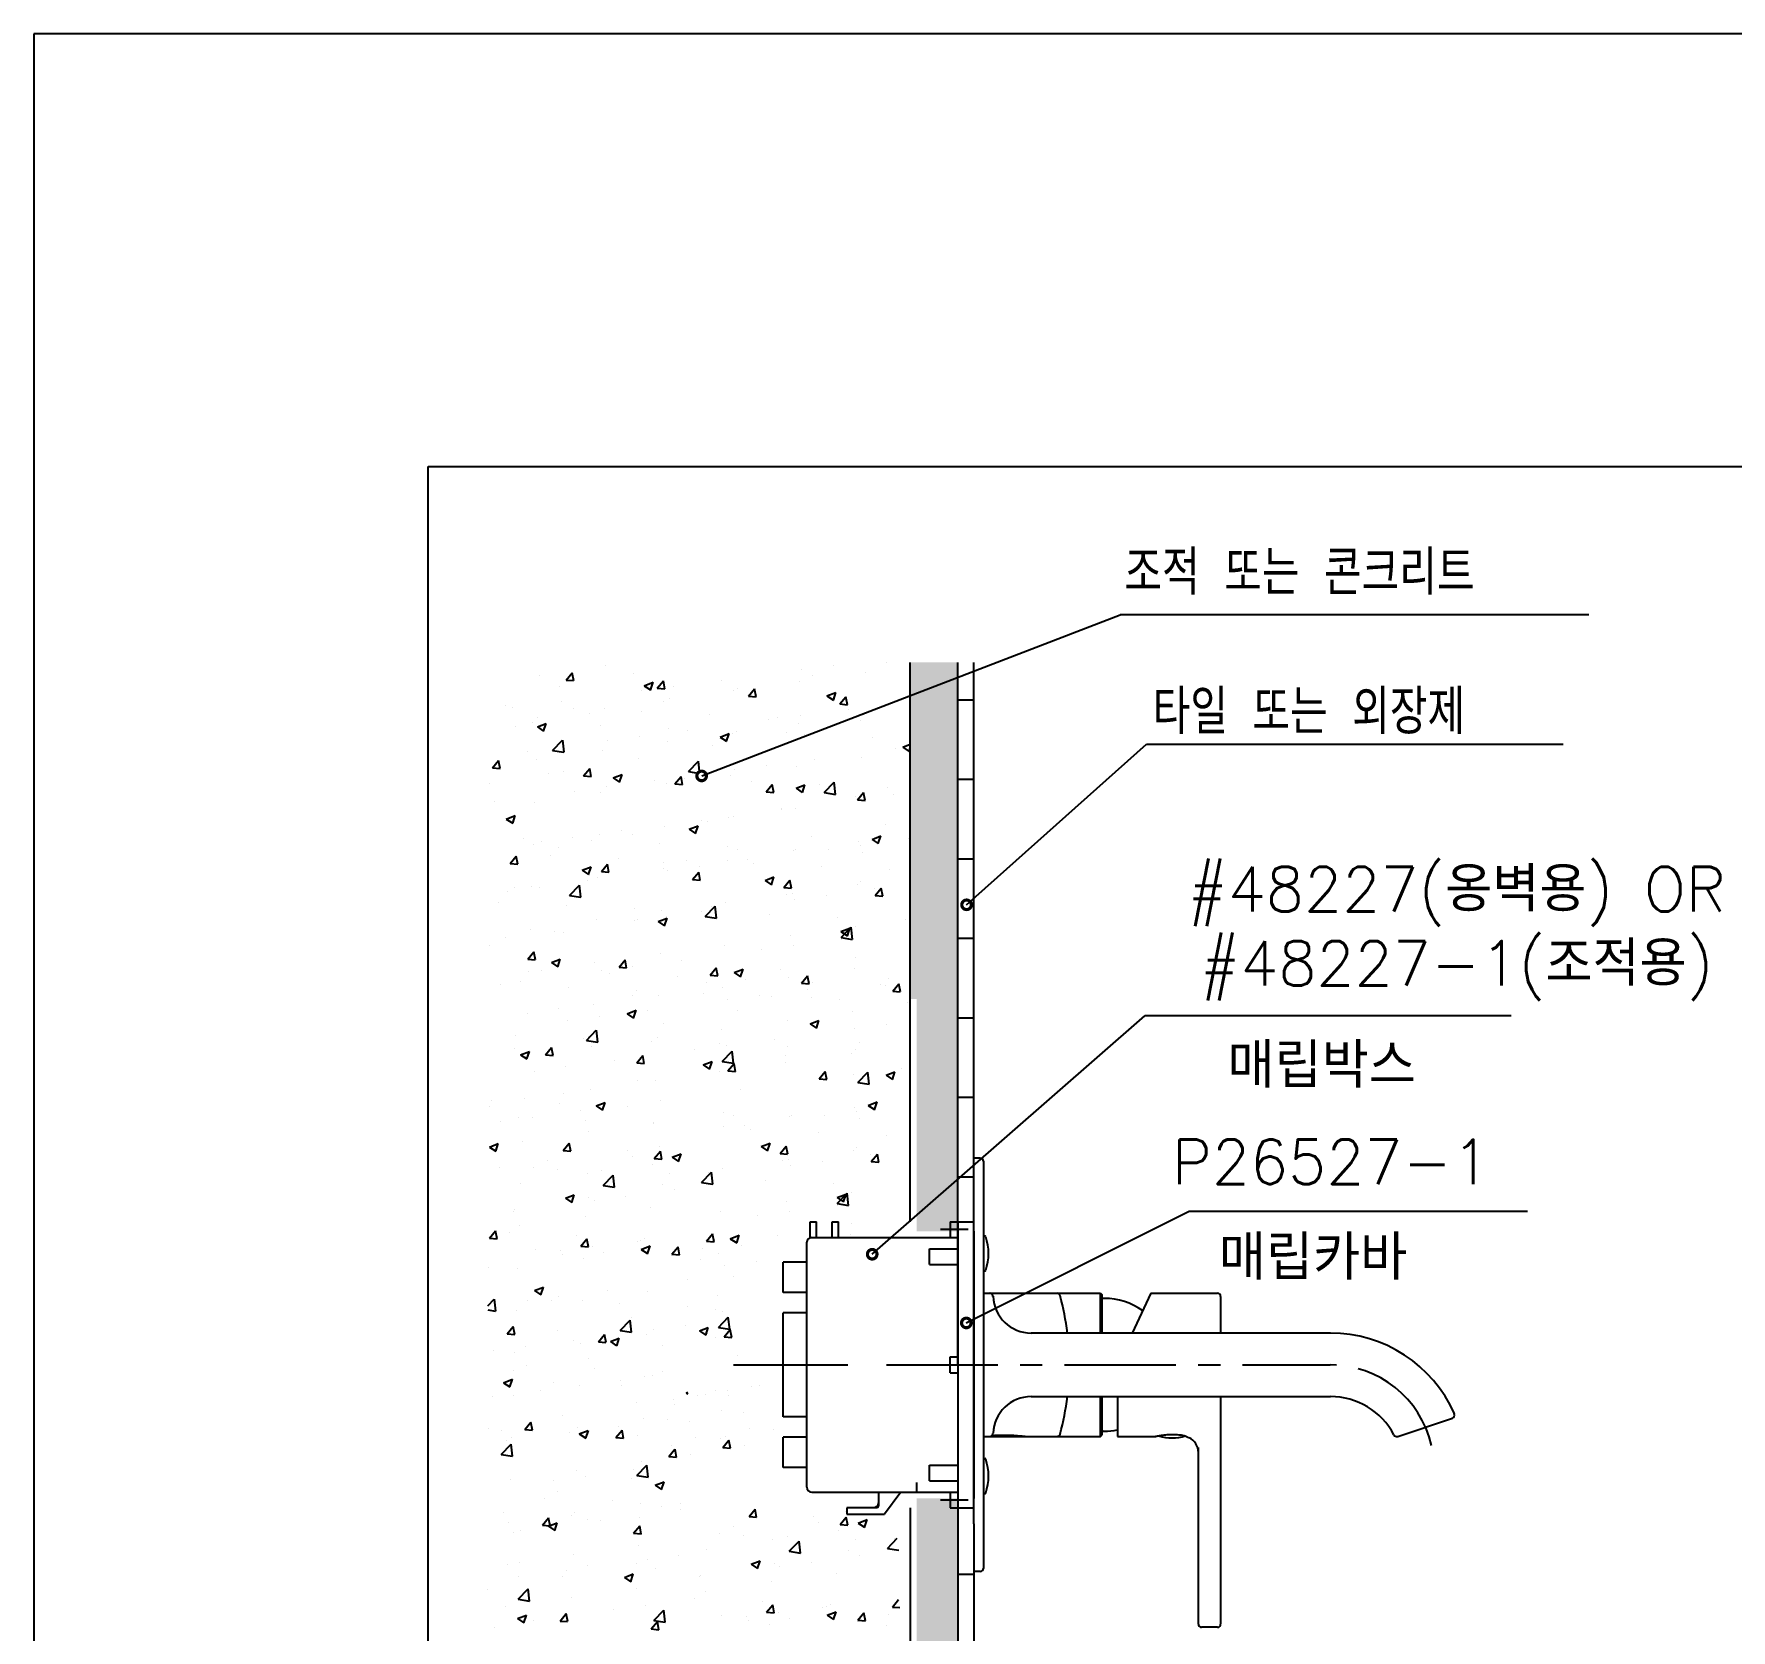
# Model space of a CAD drawing. Extents: x 2571 to 3165, y -5564 to -5144.
# Drawn here: x 2571 to 2704.4, y -5269.4 to -5144 of the extents above; entities that cross this region are included whole.
import ezdxf

# ---------------------------------------------------------------- set-up
doc = ezdxf.new("R2010")
doc.units = 0
doc.header["$LTSCALE"] = 7
doc.header["$MEASUREMENT"] = 0
doc.linetypes.add('CENTER', pattern=[2, 1.25, -0.25, 0.25, -0.25])
doc.layers.get('0').update_dxf_attribs({"color": 2, "linetype": 'CONTINUOUS'})
for name, color, linetype in [('CL', 1, 'CENTER'), ('D', 2, 'CONTINUOUS'), ('DIM', 2, 'CONTINUOUS'), ('DWG', 7, 'CONTINUOUS'), ('PIPBOX', 7, 'CONTINUOUS')]:
    doc.layers.add(name, color=color, linetype=linetype)
doc.styles.add('GHS', font='ROMANS.shx', dxfattribs={"bigfont": 'GHS.shx'})

msp = doc.modelspace()

# ---------------------------------------------------------------- hatches: boundary and pattern name
at = {"layer": 'D'}
h = msp.add_hatch(dxfattribs=at)
h.set_pattern_fill('AR-SAND', color=256, style=0)
h.set_pattern_definition([(37.5, (2464.1253, -7421.3038), (-0.0629934, 1.9268238), [0, -1.52, 0, -1.7, 0, -1.625]), (7.5, (2464.1253, -7421.3038), (1.7697767, 2.822146), [0, -0.82, 0, -1.37, 0, -0.525]), (327.5, (2462.8953, -7421.3038), (3.1141419, 0.005659), [0, -0.5, 0, -1.8, 0, -2.35]), (317.5, (2462.8953, -7421.3038), (3.0061266, 0.8776756), [0, -0.25, 0, -1.18, 0, -1.35])])
h.paths.add_polyline_path([(2643.61, -5193.37), (2639.86, -5193.37), (2639.86, -5219.83), (2640.36, -5219.83), (2640.36, -5238.08), (2643.61, -5238.08)])
h.paths.add_polyline_path([(2643.61, -5259.08), (2640.36, -5259.08), (2640.36, -5277.33), (2639.86, -5277.33), (2639.86, -5303.8), (2643.61, -5303.8)])
at = {"layer": 'DWG'}
h = msp.add_hatch(dxfattribs=at)
h.set_pattern_fill('LINE', color=256, scale=50, style=0)
h.set_pattern_definition([(0, (2464.125, -7421.304), (0, 6.25), [])])
h.paths.add_polyline_path([(2644.86, -5261.08), (2644.86, -5259.08), (2643.61, -5259.08), (2643.61, -5303.8), (2644.86, -5303.8)])
h.paths.add_polyline_path([(2644.86, -5193.37), (2643.61, -5193.37), (2643.61, -5238.08), (2644.86, -5238.08), (2644.86, -5236.08)])

# ---------------------------------------------------------------- linework, layer by layer
for p, q in [((3164.96, -5143.96), (2570.96, -5143.96)), ((2570.96, -5143.96), (2570.96, -5563.96))]:
    msp.add_line(p, q)
at = {"color": 4}
for p, q in [((2601.96, -5177.96), (2880.85, -5177.96)), ((2601.96, -5552.96), (2601.96, -5177.96))]:
    msp.add_line(p, q, dxfattribs=at)
at = {"color": 7, "linetype": 'Continuous'}
for p, q in [((2645.36, -5232.33), (2644.86, -5232.33)), ((2645.61, -5232.58), (2645.61, -5264.58)), ((2644.86, -5261.08), (2644.86, -5236.08)), ((2645.72, -5238.46), (2645.61, -5238.46)), ((2645.72, -5241.21), (2645.61, -5241.21)), ((2645.61, -5242.96), (2654.81, -5242.96)), ((2654.81, -5242.96), (2654.94, -5243.08)), ((2654.81, -5246.08), (2654.81, -5242.96)), ((2654.94, -5246.08), (2654.94, -5243.08)), ((2655.11, -5243.36), (2655.01, -5243.36)), ((2658.76, -5242.96), (2657.3, -5246.08)), ((2658.76, -5242.96), (2664.01, -5242.96)), ((2664.26, -5243.22), (2664.26, -5246.08)), ((2672.89, -5246.08), (2649.36, -5246.08)), ((2649.36, -5251.08), (2672.89, -5251.08)), ((2654.81, -5254.21), (2654.81, -5251.08)), ((2654.94, -5254.08), (2654.94, -5251.08)), ((2656.14, -5251.08), (2656.14, -5254.21)), ((2664.26, -5251.08), (2664.26, -5268.94)), ((2678.18, -5254.21), (2682.48, -5252.78)), ((2645.61, -5254.21), (2654.81, -5254.21)), ((2648.01, -5254.14), (2646.49, -5254.14)), ((2654.81, -5254.21), (2654.94, -5254.08)), ((2655.11, -5253.81), (2655.01, -5253.81)), ((2656.14, -5254.21), (2659.15, -5254.21)), ((2662.51, -5268.96), (2662.51, -5255.08)), ((2645.72, -5255.96), (2645.61, -5255.96)), ((2645.72, -5258.71), (2645.61, -5258.71)), ((2645.36, -5264.83), (2644.86, -5264.83)), ((2664, -5269.21), (2662.76, -5269.21))]:
    msp.add_line(p, q, dxfattribs=at)
for centre, radius, start, end in [((2645.36, -5232.58), 0.25, 0, 90), ((2645.72, -5238.53), 0.075, 18.7227, 90), ((2641.89, -5239.83), 4.12, 341.2773, 18.7227), ((2645.72, -5241.13), 0.075, 270, 341.2773), ((2649.36, -5243.08), 3, 182.2042, 270), ((2651.39, -5243.21), 0.25, 15.2004, 90), ((2631.61, -5248.58), 20.75, 6.9203, 15.2004), ((2655.01, -5243.43), 0.075, 90, 180), ((2655.11, -5248.58), 5.22, 54.7569, 90), ((2664.01, -5243.21), 0.25, 0, 90), ((2672.89, -5256.73), 10.65, 23.7633, 90), ((2649.36, -5254.08), 3, 90, 177.7958), ((2631.61, -5248.58), 20.75, 344.7996, 353.0797), ((2672.89, -5256.73), 5.65, 27.8833, 90), ((2682.4, -5252.54), 0.25, 288.4, 23.7633), ((2651.39, -5253.96), 0.25, 270, 344.7996), ((2655.01, -5253.73), 0.075, 180, 270), ((2655.11, -5248.58), 5.22, 270, 281.3152), ((2660.46, -5251.08), 3.25, 250.9512, 288.3365), ((2678.1, -5253.97), 0.25, 207.8833, 288.4), ((2661.26, -5255.46), 1.25, 0, 65.7952), ((2645.72, -5256.03), 0.075, 18.7227, 90), ((2641.89, -5257.33), 4.12, 341.2773, 18.7227), ((2645.72, -5258.63), 0.075, 270, 341.2773), ((2645.36, -5264.58), 0.25, 270, 0), ((2662.76, -5268.96), 0.25, 180, 270), ((2664.01, -5268.96), 0.25, 270, 0)]:
    msp.add_arc(centre, radius, start, end, dxfattribs=at)
for points in [[(2646.36, -5243.2), (2646.34, -5243.11), (2646.29, -5243.03), (2646.22, -5242.98), (2646.13, -5242.96), (2646.11, -5242.96)], [(2646.11, -5254.21), (2646.13, -5254.21), (2646.22, -5254.18), (2646.29, -5254.13), (2646.34, -5254.05), (2646.36, -5253.97)], [(2646.29, -5254.13), (2646.34, -5254.14), (2646.49, -5254.14)], [(2648.01, -5254.14), (2648.18, -5254.14), (2648.35, -5254.15), (2648.5, -5254.16), (2648.63, -5254.17), (2648.74, -5254.19), (2648.82, -5254.2), (2648.87, -5254.2), (2648.89, -5254.21), (2648.88, -5254.21)], [(2648.89, -5254.21), (2648.88, -5254.21)], [(2648.89, -5254.21), (2648.88, -5254.21)], [(2659.15, -5254.21), (2659.17, -5254.2), (2659.25, -5254.18), (2659.36, -5254.16), (2659.52, -5254.13), (2659.72, -5254.1), (2659.94, -5254.08), (2660.16, -5254.06), (2660.4, -5254.05), (2660.63, -5254.05), (2660.85, -5254.07), (2661.07, -5254.08), (2661.26, -5254.11)], [(2661.26, -5254.11), (2661.4, -5254.14), (2661.53, -5254.18), (2661.63, -5254.23), (2661.71, -5254.28), (2661.76, -5254.31), (2661.77, -5254.32)]]:
    msp.add_spline(points, degree=3, dxfattribs=at)
at = {"layer": 'CL', "ltscale": 0.5}
for p, q in [((2644.42, -5237.95), (2642.23, -5237.95)), ((2644.42, -5259.21), (2642.23, -5259.21))]:
    msp.add_line(p, q, dxfattribs=at)
at = {"layer": 'CL'}
for p, q in [((2625.97, -5248.58), (2631.7, -5248.58)), ((2629.22, -5248.58), (2634.95, -5248.58)), ((2637.99, -5248.58), (2672.88, -5248.58))]:
    msp.add_line(p, q, dxfattribs=at)
msp.add_arc((2672.89, -5256.73), 8.15, 12.8757, 90, dxfattribs=at)
at = {"layer": 'D'}
for p, q in [((2639.86, -5237.33), (2639.86, -5193.37)), ((2639.86, -5259.83), (2639.86, -5303.8))]:
    msp.add_line(p, q, dxfattribs=at)
at = {"layer": 'DIM'}
for p, q in [((2623.46, -5202.29), (2656.37, -5189.63)), ((2693.21, -5189.63), (2656.37, -5189.63)), ((2612.8, -5194.75), (2613.28, -5194.18)), ((2613.4, -5194.81), (2613.28, -5194.18)), ((2615.91, -5193.62), (2615.91, -5193.62)), ((2618.08, -5194.22), (2618.08, -5194.22)), ((2631.33, -5193.94), (2631.33, -5193.94)), ((2633.83, -5193.61), (2633.83, -5193.61)), ((2636.3, -5194.15), (2636.3, -5194.15)), ((2637.97, -5193.41), (2637.97, -5193.41)), ((2610.71, -5194.37), (2610.71, -5194.37)), ((2612.25, -5195.22), (2612.25, -5195.22)), ((2612.8, -5194.75), (2613.39, -5194.8)), ((2618.94, -5195.2), (2619.64, -5194.93)), ((2618.94, -5195.2), (2619.44, -5195.53)), ((2619.44, -5195.54), (2619.64, -5194.93)), ((2619.97, -5195.38), (2620.45, -5194.81)), ((2619.97, -5195.38), (2620.57, -5195.43)), ((2620.57, -5195.43), (2620.45, -5194.81)), ((2621.23, -5195.27), (2621.23, -5195.27)), ((2625.01, -5194.77), (2625.01, -5194.77)), ((2626.31, -5195.41), (2626.31, -5195.41)), ((2627.14, -5196.01), (2627.62, -5195.43)), ((2627.74, -5196.06), (2627.62, -5195.43)), ((2631.16, -5194.85), (2631.16, -5194.85)), ((2632.14, -5194.41), (2632.14, -5194.41)), ((2608.05, -5196.76), (2608.05, -5196.76)), ((2612.41, -5196.43), (2612.41, -5196.43)), ((2618.72, -5195.6), (2618.72, -5195.6)), ((2620.48, -5196.41), (2620.48, -5196.41)), ((2620.92, -5196.24), (2620.92, -5196.24)), ((2625.97, -5195.6), (2625.97, -5195.6)), ((2627.14, -5196.01), (2627.74, -5196.06)), ((2633.31, -5196), (2634.01, -5195.73)), ((2633.31, -5196), (2633.81, -5196.34)), ((2633.81, -5196.34), (2634.01, -5195.73)), ((2634.31, -5196.63), (2634.8, -5196.06)), ((2634.31, -5196.63), (2634.91, -5196.69)), ((2634.91, -5196.69), (2634.8, -5196.06)), ((2608.62, -5196.93), (2608.62, -5196.93)), ((2610.16, -5198.1), (2610.16, -5198.1)), ((2610.54, -5198.42), (2611.24, -5198.16)), ((2610.59, -5197.7), (2610.59, -5197.7)), ((2611.03, -5198.76), (2611.24, -5198.16)), ((2613.39, -5196.98), (2613.39, -5196.98)), ((2614.65, -5197.41), (2614.65, -5197.41)), ((2615.78, -5196.95), (2615.78, -5196.95)), ((2618.72, -5197.21), (2618.72, -5197.21)), ((2624.06, -5197.44), (2624.06, -5197.44)), ((2628.7, -5197.88), (2628.7, -5197.88)), ((2629.4, -5197.66), (2629.4, -5197.66)), ((2631.04, -5198.18), (2631.04, -5198.18)), ((2631.2, -5197.55), (2631.2, -5197.55)), ((2634.74, -5197.89), (2634.74, -5197.89)), ((2634.99, -5197.05), (2634.99, -5197.05)), ((2635.96, -5197.91), (2635.96, -5197.91)), ((2636.18, -5197.48), (2636.18, -5197.48)), ((2608.81, -5198.41), (2608.81, -5198.41)), ((2610.54, -5198.42), (2611.03, -5198.76)), ((2611.74, -5200.29), (2612.52, -5199.48)), ((2612.64, -5200.43), (2612.53, -5199.48)), ((2615.49, -5198.33), (2615.49, -5198.33)), ((2616.09, -5199.54), (2616.09, -5199.54)), ((2618.6, -5199.21), (2618.6, -5199.21)), ((2620.83, -5198.55), (2620.83, -5198.55)), ((2622.38, -5198.71), (2622.38, -5198.71)), ((2624.91, -5199.23), (2625.61, -5198.96)), ((2624.91, -5199.23), (2625.4, -5199.56)), ((2625.41, -5199.56), (2625.61, -5198.96)), ((2625.85, -5198.93), (2625.85, -5198.93)), ((2626.17, -5198.78), (2626.17, -5198.78)), ((2630.13, -5198.91), (2630.13, -5198.91)), ((2631.51, -5199), (2631.51, -5199)), ((2636.85, -5199.23), (2636.85, -5199.23)), ((2609.78, -5200.37), (2609.78, -5200.37)), ((2611.74, -5200.29), (2612.63, -5200.43)), ((2615.66, -5200.27), (2615.66, -5200.27)), ((2620.8, -5199.57), (2620.8, -5199.57)), ((2624.3, -5199.91), (2624.3, -5199.91)), ((2636.05, -5200.81), (2636.05, -5200.81)), ((2638.67, -5200.17), (2638.67, -5200.17)), ((2639.28, -5200.03), (2639.86, -5199.8)), ((2639.28, -5200.03), (2639.78, -5200.36)), ((2639.78, -5200.36), (2639.86, -5200.11)), ((2644.28, -5212.42), (2658.43, -5199.79)), ((2658.43, -5199.79), (2691.2, -5199.79)), ((2607.01, -5201.65), (2607.49, -5201.07)), ((2607.01, -5201.65), (2607.61, -5201.7)), ((2607.61, -5201.7), (2607.49, -5201.07)), ((2610.47, -5201.02), (2610.47, -5201.02)), ((2611.4, -5202.07), (2611.4, -5202.07)), ((2612.63, -5201.91), (2612.63, -5201.91)), ((2614.18, -5202.27), (2614.67, -5201.7)), ((2614.78, -5202.33), (2614.67, -5201.7)), ((2616.5, -5202.45), (2617.2, -5202.18)), ((2617, -5202.79), (2617.21, -5202.18)), ((2618.46, -5200.91), (2618.46, -5200.91)), ((2622.42, -5201.95), (2623.2, -5201.13)), ((2622.42, -5201.95), (2623.16, -5202.06)), ((2623.29, -5201.95), (2623.2, -5201.14)), ((2626.07, -5201.82), (2626.07, -5201.82)), ((2628.57, -5201.5), (2628.57, -5201.5)), ((2630.92, -5201.51), (2630.92, -5201.51)), ((2632.36, -5201), (2632.36, -5201)), ((2606.8, -5202.91), (2606.8, -5202.91)), ((2613.46, -5203.48), (2613.46, -5203.48)), ((2614.18, -5202.27), (2614.78, -5202.33)), ((2615.97, -5203.15), (2615.97, -5203.15)), ((2616.5, -5202.45), (2617, -5202.79)), ((2616.73, -5202.29), (2616.73, -5202.29)), ((2619.75, -5202.66), (2619.75, -5202.66)), ((2620.68, -5202.9), (2620.68, -5202.9)), ((2621.36, -5202.9), (2621.84, -5202.33)), ((2621.36, -5202.9), (2621.95, -5202.95)), ((2621.96, -5202.95), (2621.84, -5202.33)), ((2622.07, -5202.52), (2622.07, -5202.52)), ((2625.73, -5202.26), (2625.73, -5202.26)), ((2627.41, -5202.74), (2627.41, -5202.74)), ((2628.53, -5203.53), (2629.01, -5202.95)), ((2628.53, -5203.53), (2629.13, -5203.58)), ((2629.13, -5203.58), (2629.01, -5202.96)), ((2630.88, -5203.25), (2631.58, -5202.98)), ((2630.88, -5203.25), (2631.37, -5203.59)), ((2631.38, -5203.59), (2631.58, -5202.98)), ((2632.75, -5202.97), (2632.75, -5202.97)), ((2633.09, -5203.6), (2633.87, -5202.79)), ((2633.98, -5203.74), (2633.87, -5202.79)), ((2638.09, -5203.2), (2638.09, -5203.2)), ((2607.15, -5204.32), (2607.15, -5204.32)), ((2610.35, -5204.35), (2610.35, -5204.35)), ((2615.54, -5203.6), (2615.54, -5203.6)), ((2629.72, -5204.88), (2629.72, -5204.88)), ((2630.8, -5204.84), (2630.8, -5204.84)), ((2633.09, -5203.6), (2633.98, -5203.74)), ((2635.55, -5203.88), (2635.55, -5203.88)), ((2635.7, -5204.16), (2636.18, -5203.58)), ((2635.7, -5204.16), (2636.3, -5204.21)), ((2635.93, -5204.13), (2635.93, -5204.13)), ((2636.04, -5204.11), (2636.04, -5204.11)), ((2636.3, -5204.21), (2636.18, -5203.58)), ((2638.55, -5203.78), (2638.55, -5203.78)), ((2608.1, -5205.68), (2608.8, -5205.41)), ((2608.1, -5205.68), (2608.6, -5206.01)), ((2608.6, -5206.01), (2608.8, -5205.41)), ((2620.55, -5206.23), (2620.55, -5206.23)), ((2622.47, -5206.48), (2623.17, -5206.21)), ((2622.97, -5206.81), (2623.18, -5206.21)), ((2623.44, -5205.77), (2623.44, -5205.77)), ((2623.88, -5205.88), (2623.88, -5205.88)), ((2625.6, -5205.59), (2625.6, -5205.59)), ((2625.94, -5205.44), (2625.94, -5205.44)), ((2629.73, -5204.94), (2629.73, -5204.94)), ((2637.94, -5206.07), (2637.94, -5206.07)), ((2609.45, -5207.18), (2609.45, -5207.18)), ((2610.83, -5207.43), (2610.83, -5207.43)), ((2613.33, -5207.1), (2613.33, -5207.1)), ((2614.79, -5207.4), (2614.79, -5207.4)), ((2615.42, -5206.93), (2615.42, -5206.93)), ((2617.12, -5206.6), (2617.12, -5206.6)), ((2618.05, -5206.88), (2618.05, -5206.88)), ((2622.47, -5206.48), (2622.97, -5206.81)), ((2632.11, -5207.07), (2632.11, -5207.07)), ((2635.81, -5207.46), (2635.81, -5207.46)), ((2636.85, -5207.28), (2637.55, -5207.01)), ((2636.85, -5207.28), (2637.34, -5207.61)), ((2637.34, -5207.61), (2637.55, -5207.01)), ((2639.7, -5207.23), (2639.7, -5207.23)), ((2608.4, -5209.17), (2608.88, -5208.59)), ((2609, -5209.22), (2608.88, -5208.59)), ((2610.23, -5207.68), (2610.23, -5207.68)), ((2611.56, -5208.52), (2611.56, -5208.52)), ((2612.22, -5207.88), (2612.22, -5207.88)), ((2616.9, -5208.75), (2616.9, -5208.75)), ((2620.13, -5207.63), (2620.13, -5207.63)), ((2625.46, -5207.85), (2625.46, -5207.85)), ((2626.28, -5208.07), (2626.28, -5208.07)), ((2627.1, -5208.88), (2627.1, -5208.88)), ((2630.68, -5208.17), (2630.68, -5208.17)), ((2630.8, -5208.08), (2630.8, -5208.08)), ((2633.41, -5208.05), (2633.41, -5208.05)), ((2635.92, -5207.72), (2635.92, -5207.72)), ((2636.14, -5208.31), (2636.14, -5208.31)), ((2608.4, -5209.17), (2609, -5209.22)), ((2614.07, -5209.7), (2614.77, -5209.43)), ((2614.07, -5209.7), (2614.57, -5210.04)), ((2614.57, -5210.04), (2614.77, -5209.43)), ((2614.62, -5210.08), (2614.62, -5210.08)), ((2615.57, -5209.8), (2616.05, -5209.22)), ((2615.57, -5209.8), (2616.17, -5209.85)), ((2616.17, -5209.85), (2616.05, -5209.22)), ((2620.43, -5209.56), (2620.43, -5209.56)), ((2620.45, -5209.07), (2620.45, -5209.07)), ((2620.81, -5209.71), (2620.81, -5209.71)), ((2622.23, -5208.97), (2622.23, -5208.97)), ((2622.74, -5210.42), (2623.23, -5209.85)), ((2623.34, -5210.48), (2623.23, -5209.85)), ((2623.31, -5209.38), (2623.31, -5209.38)), ((2625.48, -5208.92), (2625.48, -5208.92)), ((2627.57, -5209.2), (2627.57, -5209.2)), ((2628.44, -5210.5), (2629.14, -5210.23)), ((2628.94, -5210.84), (2629.14, -5210.23)), ((2632.91, -5209.42), (2632.91, -5209.42)), ((2638.25, -5209.65), (2638.25, -5209.65)), ((2608.2, -5211.37), (2608.2, -5211.37)), ((2608.78, -5211.08), (2608.78, -5211.08)), ((2610.1, -5211.01), (2610.1, -5211.01)), ((2610.7, -5211.04), (2610.7, -5211.04)), ((2613.07, -5211.69), (2613.85, -5210.88)), ((2613.96, -5211.83), (2613.85, -5210.88)), ((2614.49, -5210.54), (2614.49, -5210.54)), ((2615.3, -5210.26), (2615.3, -5210.26)), ((2622.74, -5210.42), (2623.34, -5210.48)), ((2628.44, -5210.5), (2628.94, -5210.84)), ((2629.92, -5211.05), (2630.4, -5210.48)), ((2629.92, -5211.05), (2630.51, -5211.1)), ((2630.52, -5211.1), (2630.4, -5210.48)), ((2630.56, -5211.5), (2630.56, -5211.5)), ((2635.69, -5210.79), (2635.69, -5210.79)), ((2635.93, -5210.57), (2635.93, -5210.57)), ((2637.07, -5211.17), (2637.07, -5211.17)), ((2637.09, -5211.68), (2637.57, -5211.1)), ((2637.69, -5211.73), (2637.57, -5211.1)), ((2607.46, -5212.26), (2607.46, -5212.26)), ((2612.8, -5212.49), (2612.8, -5212.49)), ((2613.07, -5211.69), (2613.96, -5211.83)), ((2618.14, -5212.71), (2618.14, -5212.71)), ((2620.31, -5212.89), (2620.31, -5212.89)), ((2623.74, -5213.34), (2624.52, -5212.53)), ((2624.27, -5212.57), (2624.27, -5212.57)), ((2624.47, -5212.83), (2624.47, -5212.83)), ((2624.63, -5213.48), (2624.52, -5212.53)), ((2625.36, -5212.25), (2625.36, -5212.25)), ((2630.1, -5211.57), (2630.1, -5211.57)), ((2630.78, -5212), (2630.78, -5212)), ((2633.29, -5211.67), (2633.29, -5211.67)), ((2637.09, -5211.68), (2637.69, -5211.73)), ((2615.18, -5213.59), (2615.18, -5213.59)), ((2618.18, -5213.66), (2618.18, -5213.66)), ((2618.44, -5213.57), (2618.44, -5213.57)), ((2620.04, -5213.73), (2620.74, -5213.46)), ((2620.04, -5213.73), (2620.54, -5214.06)), ((2620.54, -5214.06), (2620.74, -5213.46)), ((2620.68, -5213.33), (2620.68, -5213.33)), ((2623.47, -5212.94), (2623.47, -5212.94)), ((2623.74, -5213.34), (2624.63, -5213.48)), ((2628.81, -5213.16), (2628.81, -5213.16)), ((2634.15, -5213.39), (2634.15, -5213.39)), ((2634.42, -5215), (2635.19, -5214.19)), ((2635.31, -5215.14), (2635.2, -5214.19)), ((2635.57, -5214.12), (2635.57, -5214.12)), ((2639.49, -5213.61), (2639.49, -5213.61)), ((2608.07, -5214.99), (2608.07, -5214.99)), ((2609.98, -5214.34), (2609.98, -5214.34)), ((2611.86, -5214.49), (2611.86, -5214.49)), ((2612.6, -5214.58), (2612.6, -5214.58)), ((2630.43, -5214.83), (2630.43, -5214.83)), ((2634.41, -5214.53), (2635.11, -5214.26)), ((2634.41, -5214.53), (2634.91, -5214.86)), ((2634.42, -5215), (2635.3, -5215.14)), ((2634.44, -5215.11), (2634.44, -5215.11)), ((2634.91, -5214.87), (2635.11, -5214.26)), ((2606.77, -5215.58), (2606.77, -5215.58)), ((2609.79, -5216.69), (2610.27, -5216.12)), ((2609.79, -5216.69), (2610.38, -5216.74)), ((2610.39, -5216.74), (2610.27, -5216.12)), ((2611.64, -5216.95), (2612.34, -5216.68)), ((2612.14, -5217.29), (2612.34, -5216.69)), ((2616.96, -5217.32), (2617.44, -5216.74)), ((2617.56, -5217.37), (2617.44, -5216.74)), ((2620.19, -5216.22), (2620.19, -5216.22)), ((2621.84, -5216.77), (2621.84, -5216.77)), ((2625.24, -5215.58), (2625.24, -5215.58)), ((2628.15, -5215.94), (2628.15, -5215.94)), ((2630.65, -5215.61), (2630.65, -5215.61)), ((2635.52, -5216.54), (2635.52, -5216.54)), ((2609.86, -5217.67), (2609.86, -5217.67)), ((2610.85, -5217.6), (2610.85, -5217.6)), ((2611.64, -5216.95), (2612.14, -5217.29)), ((2615.05, -5216.92), (2615.05, -5216.92)), ((2615.55, -5217.6), (2615.55, -5217.6)), ((2616.19, -5217.82), (2616.19, -5217.82)), ((2616.96, -5217.32), (2617.56, -5217.37)), ((2618.05, -5217.27), (2618.05, -5217.27)), ((2621.53, -5218.05), (2621.53, -5218.05)), ((2624.13, -5217.95), (2624.61, -5217.37)), ((2624.13, -5217.95), (2624.73, -5218)), ((2624.73, -5218), (2624.61, -5217.37)), ((2626.01, -5217.75), (2626.71, -5217.49)), ((2626.01, -5217.75), (2626.51, -5218.09)), ((2626.51, -5218.09), (2626.71, -5217.49)), ((2629.69, -5217.54), (2629.69, -5217.54)), ((2630.31, -5218.15), (2630.31, -5218.15)), ((2631.3, -5218.57), (2631.79, -5218)), ((2631.9, -5218.63), (2631.79, -5218)), ((2635.45, -5217.45), (2635.45, -5217.45)), ((2638.13, -5218.23), (2638.13, -5218.23)), ((2607.62, -5218.71), (2607.62, -5218.71)), ((2609.23, -5218.43), (2609.23, -5218.43)), ((2612.96, -5218.94), (2612.96, -5218.94)), ((2618.02, -5219.54), (2618.02, -5219.54)), ((2618.3, -5219.17), (2618.3, -5219.17)), ((2620.07, -5219.54), (2620.07, -5219.54)), ((2623.64, -5219.39), (2623.64, -5219.39)), ((2623.85, -5218.54), (2623.85, -5218.54)), ((2625.12, -5218.9), (2625.12, -5218.9)), ((2626.87, -5218.27), (2626.87, -5218.27)), ((2628.02, -5219.56), (2628.02, -5219.56)), ((2631.3, -5218.57), (2631.9, -5218.63)), ((2631.81, -5219.06), (2631.81, -5219.06)), ((2632.2, -5218.5), (2632.2, -5218.5)), ((2637.54, -5218.72), (2637.54, -5218.72)), ((2637.91, -5218.73), (2637.91, -5218.73)), ((2638.48, -5219.2), (2638.96, -5218.63)), ((2638.48, -5219.2), (2639.07, -5219.25)), ((2639.08, -5219.25), (2638.96, -5218.63)), ((2612.19, -5220.54), (2612.19, -5220.54)), ((2614.93, -5220.25), (2614.93, -5220.25)), ((2617.61, -5220.98), (2618.31, -5220.71)), ((2618.11, -5221.32), (2618.31, -5220.71)), ((2619.21, -5220.72), (2619.21, -5220.72)), ((2625.52, -5219.89), (2625.52, -5219.89)), ((2626.25, -5220.74), (2626.25, -5220.74)), ((2628.97, -5219.62), (2628.97, -5219.62)), ((2632.08, -5219.73), (2632.08, -5219.73)), ((2634.31, -5219.84), (2634.31, -5219.84)), ((2635.32, -5220.78), (2635.32, -5220.78)), ((2639.65, -5220.07), (2639.65, -5220.07)), ((2609.74, -5221), (2609.74, -5221)), ((2612.91, -5221.55), (2612.91, -5221.55)), ((2615.42, -5221.22), (2615.42, -5221.22)), ((2617.61, -5220.98), (2618.1, -5221.32)), ((2620.42, -5221.74), (2620.42, -5221.74)), ((2625, -5222.23), (2625, -5222.23)), ((2630.19, -5221.48), (2630.19, -5221.48)), ((2631.98, -5221.78), (2632.68, -5221.51)), ((2631.98, -5221.78), (2632.48, -5222.12)), ((2632.48, -5222.12), (2632.68, -5221.51)), ((2635.5, -5222.17), (2635.5, -5222.17)), ((2636.87, -5239.89), (2658.3, -5221.16)), ((2638, -5221.84), (2638, -5221.84)), ((2687.11, -5221.16), (2658.3, -5221.16)), ((2608.86, -5222.68), (2608.86, -5222.68)), ((2614.2, -5222.9), (2614.2, -5222.9)), ((2614.4, -5223.08), (2615.17, -5222.27)), ((2614.4, -5223.08), (2615.29, -5223.22)), ((2614.59, -5222.74), (2614.59, -5222.74)), ((2614.81, -5223.58), (2614.81, -5223.58)), ((2615.29, -5223.22), (2615.18, -5222.27)), ((2619.54, -5223.13), (2619.54, -5223.13)), ((2619.95, -5222.87), (2619.95, -5222.87)), ((2624.88, -5223.36), (2624.88, -5223.36)), ((2625.39, -5223.5), (2625.39, -5223.5)), ((2629.18, -5223), (2629.18, -5223)), ((2635.9, -5223.23), (2635.9, -5223.23)), ((2608.76, -5223.74), (2608.76, -5223.74)), ((2609.21, -5224.21), (2609.91, -5223.94)), ((2609.21, -5224.21), (2609.7, -5224.54)), ((2609.62, -5224.33), (2609.62, -5224.33)), ((2609.7, -5224.54), (2609.91, -5223.94)), ((2611.17, -5224.21), (2611.66, -5223.64)), ((2611.17, -5224.21), (2611.77, -5224.26)), ((2611.77, -5224.27), (2611.66, -5223.64)), ((2616.57, -5224.66), (2616.57, -5224.66)), ((2618.35, -5224.84), (2618.83, -5224.27)), ((2618.35, -5224.84), (2618.94, -5224.89)), ((2618.95, -5224.89), (2618.83, -5224.27)), ((2622.89, -5223.83), (2622.89, -5223.83)), ((2623.58, -5225.01), (2624.28, -5224.74)), ((2624.08, -5225.34), (2624.28, -5224.74)), ((2625.07, -5224.74), (2625.85, -5223.93)), ((2625.07, -5224.74), (2625.96, -5224.88)), ((2625.52, -5225.47), (2626, -5224.89)), ((2625.96, -5224.88), (2625.85, -5223.93)), ((2626.12, -5225.52), (2626, -5224.89)), ((2630.07, -5224.24), (2630.07, -5224.24)), ((2630.07, -5224.81), (2630.07, -5224.81)), ((2630.21, -5223.58), (2630.21, -5223.58)), ((2635.2, -5224.11), (2635.2, -5224.11)), ((2635.55, -5223.81), (2635.55, -5223.81)), ((2610.28, -5225.49), (2610.28, -5225.49)), ((2612.79, -5225.16), (2612.79, -5225.16)), ((2618.41, -5226.24), (2618.41, -5226.24)), ((2619.82, -5226.2), (2619.82, -5226.2)), ((2623.58, -5225.01), (2624.07, -5225.34)), ((2624.24, -5225.24), (2624.24, -5225.24)), ((2624.87, -5225.56), (2624.87, -5225.56)), ((2625.52, -5225.47), (2626.12, -5225.52)), ((2632.69, -5226.1), (2633.17, -5225.52)), ((2632.69, -5226.1), (2633.29, -5226.15)), ((2632.87, -5226.11), (2632.87, -5226.11)), ((2633.29, -5226.15), (2633.17, -5225.52)), ((2635.37, -5225.78), (2635.37, -5225.78)), ((2635.74, -5226.39), (2636.52, -5225.58)), ((2636.63, -5226.53), (2636.52, -5225.58)), ((2637.95, -5225.81), (2638.65, -5225.54)), ((2637.95, -5225.81), (2638.45, -5226.14)), ((2638.45, -5226.14), (2638.65, -5225.54)), ((2639.16, -5225.29), (2639.16, -5225.29)), ((2612.57, -5227.24), (2612.57, -5227.24)), ((2614.69, -5226.91), (2614.69, -5226.91)), ((2626.55, -5226.95), (2626.55, -5226.95)), ((2635.74, -5226.39), (2636.63, -5226.53)), ((2606.74, -5228.24), (2606.74, -5228.24)), ((2606.91, -5227.79), (2606.91, -5227.79)), ((2609.5, -5227.66), (2609.5, -5227.66)), ((2612.25, -5228.01), (2612.25, -5228.01)), ((2613.94, -5228.61), (2613.94, -5228.61)), ((2615.17, -5228.23), (2615.87, -5227.96)), ((2615.17, -5228.23), (2615.67, -5228.57)), ((2615.67, -5228.57), (2615.88, -5227.96)), ((2617.59, -5228.24), (2617.59, -5228.24)), ((2620.26, -5227.77), (2620.26, -5227.77)), ((2625.17, -5228.77), (2625.17, -5228.77)), ((2635.51, -5228.37), (2635.51, -5228.37)), ((2635.62, -5228.63), (2635.62, -5228.63)), ((2636.55, -5228.19), (2637.25, -5227.92)), ((2636.55, -5228.19), (2637.04, -5228.52)), ((2637.05, -5228.53), (2637.25, -5227.92)), ((2607.65, -5229.43), (2607.65, -5229.43)), ((2609.02, -5229.13), (2609.02, -5229.13)), ((2610.16, -5229.1), (2610.16, -5229.1)), ((2614.36, -5229.36), (2614.36, -5229.36)), ((2614.57, -5230.24), (2614.57, -5230.24)), ((2619.7, -5229.53), (2619.7, -5229.53)), ((2619.7, -5229.58), (2619.7, -5229.58)), ((2625.18, -5229.83), (2625.18, -5229.83)), ((2625.98, -5228.98), (2625.98, -5228.98)), ((2626.8, -5229.8), (2626.8, -5229.8)), ((2627.27, -5230.11), (2627.27, -5230.11)), ((2630.38, -5229.08), (2630.38, -5229.08)), ((2630.5, -5228.99), (2630.5, -5228.99)), ((2633.11, -5228.96), (2633.11, -5228.96)), ((2635.84, -5229.22), (2635.84, -5229.22)), ((2606.77, -5231.46), (2607.47, -5231.19)), ((2606.77, -5231.46), (2607.27, -5231.79)), ((2607.27, -5231.79), (2607.47, -5231.19)), ((2609.37, -5230.99), (2609.37, -5230.99)), ((2612.56, -5231.73), (2613.04, -5231.16)), ((2613.16, -5231.79), (2613.04, -5231.16)), ((2620.13, -5231.39), (2620.13, -5231.39)), ((2628.14, -5231.41), (2628.84, -5231.15)), ((2628.14, -5231.41), (2628.64, -5231.75)), ((2628.64, -5231.75), (2628.85, -5231.15)), ((2629.62, -5231.96), (2630.1, -5231.39)), ((2630.22, -5232.02), (2630.1, -5231.39)), ((2632.61, -5230.33), (2632.61, -5230.33)), ((2635.63, -5231.48), (2635.63, -5231.48)), ((2637.95, -5230.56), (2637.95, -5230.56)), ((2611.31, -5232.55), (2611.31, -5232.55)), ((2612.56, -5231.73), (2613.16, -5231.79)), ((2617.63, -5231.72), (2617.63, -5231.72)), ((2617.99, -5232.2), (2617.99, -5232.2)), ((2619.58, -5232.86), (2619.58, -5232.86)), ((2619.73, -5232.36), (2620.22, -5231.79)), ((2619.73, -5232.36), (2620.33, -5232.41)), ((2620.33, -5232.41), (2620.22, -5231.79)), ((2621.14, -5232.26), (2621.84, -5231.99)), ((2621.14, -5232.26), (2621.64, -5232.59)), ((2621.64, -5232.59), (2621.85, -5231.99)), ((2629.62, -5231.96), (2630.21, -5232.01)), ((2629.8, -5232.48), (2629.8, -5232.48)), ((2630.26, -5232.41), (2630.26, -5232.41)), ((2630.48, -5232.91), (2630.48, -5232.91)), ((2632.99, -5232.58), (2632.99, -5232.58)), ((2635.39, -5231.7), (2635.39, -5231.7)), ((2636.77, -5232.08), (2636.77, -5232.08)), ((2636.79, -5232.59), (2637.27, -5232.02)), ((2636.79, -5232.59), (2637.39, -5232.64)), ((2637.39, -5232.64), (2637.27, -5232.02)), ((2607.53, -5233.05), (2607.53, -5233.05)), ((2610.26, -5233.1), (2610.26, -5233.1)), ((2612.16, -5233.21), (2612.16, -5233.21)), ((2614.45, -5233.56), (2614.45, -5233.56)), ((2615.6, -5233.32), (2615.6, -5233.32)), ((2615.72, -5234.48), (2616.5, -5233.67)), ((2616.61, -5234.62), (2616.5, -5233.67)), ((2620.94, -5233.55), (2620.94, -5233.55)), ((2623.44, -5234.25), (2624.22, -5233.44)), ((2623.97, -5233.48), (2623.97, -5233.48)), ((2624.17, -5233.74), (2624.17, -5233.74)), ((2624.33, -5234.39), (2624.22, -5233.44)), ((2625.06, -5233.16), (2625.06, -5233.16)), ((2628.51, -5234.07), (2628.51, -5234.07)), ((2609.25, -5234.31), (2609.25, -5234.31)), ((2612.74, -5235.48), (2613.44, -5235.21)), ((2612.74, -5235.48), (2613.24, -5235.82)), ((2613.24, -5235.82), (2613.44, -5235.21)), ((2614.56, -5235.4), (2614.56, -5235.4)), ((2615.72, -5234.48), (2616.61, -5234.62)), ((2617.5, -5235.33), (2617.5, -5235.33)), ((2620.39, -5234.4), (2620.39, -5234.4)), ((2621.29, -5234.83), (2621.29, -5234.83)), ((2623.44, -5234.25), (2624.33, -5234.39)), ((2633.85, -5234.3), (2633.85, -5234.3)), ((2634.11, -5235.44), (2634.81, -5235.17)), ((2634.11, -5235.44), (2634.61, -5235.78)), ((2634.12, -5235.91), (2634.9, -5235.1)), ((2634.61, -5235.78), (2634.81, -5235.17)), ((2635.01, -5236.05), (2634.9, -5235.1)), ((2635.27, -5235.03), (2635.27, -5235.03)), ((2608.68, -5236.49), (2608.68, -5236.49)), ((2608.73, -5236.4), (2608.73, -5236.4)), ((2614.32, -5236.89), (2614.32, -5236.89)), ((2615, -5235.66), (2615, -5235.66)), ((2619.46, -5236.19), (2619.46, -5236.19)), ((2624.94, -5236.49), (2624.94, -5236.49)), ((2627.85, -5236.85), (2627.85, -5236.85)), ((2630.13, -5235.74), (2630.13, -5235.74)), ((2630.36, -5236.52), (2630.36, -5236.52)), ((2634.12, -5235.91), (2635.01, -5236.05)), ((2634.14, -5236.02), (2634.14, -5236.02)), ((2644.26, -5245.29), (2661.79, -5236.51)), ((2661.79, -5236.51), (2688.39, -5236.51)), ((2606.78, -5238.63), (2607.26, -5238.05)), ((2607.38, -5238.68), (2607.26, -5238.05)), ((2608.32, -5238.21), (2608.32, -5238.21)), ((2609.13, -5237.64), (2609.13, -5237.64)), ((2635.22, -5237.45), (2635.22, -5237.45)), ((2606.78, -5238.63), (2607.37, -5238.68)), ((2610.42, -5239.55), (2610.42, -5239.55)), ((2613.65, -5238.43), (2613.65, -5238.43)), ((2613.95, -5239.26), (2614.43, -5238.68)), ((2613.95, -5239.26), (2614.55, -5239.31)), ((2614.55, -5239.31), (2614.43, -5238.68)), ((2614.87, -5239.28), (2614.87, -5239.28)), ((2618.38, -5238.9), (2618.38, -5238.9)), ((2618.66, -5238.78), (2618.66, -5238.78)), ((2618.71, -5239.51), (2619.41, -5239.24)), ((2618.71, -5239.51), (2619.21, -5239.84)), ((2618.99, -5238.66), (2618.99, -5238.66)), ((2619.21, -5239.85), (2619.41, -5239.24)), ((2619.34, -5239.52), (2619.34, -5239.52)), ((2621.12, -5239.88), (2621.6, -5239.31)), ((2621.72, -5239.94), (2621.6, -5239.31)), ((2623.56, -5239.45), (2623.56, -5239.45)), ((2623.83, -5238.86), (2624.31, -5238.28)), ((2623.83, -5238.86), (2624.43, -5238.91)), ((2624.43, -5238.91), (2624.32, -5238.28)), ((2625.71, -5238.67), (2626.41, -5238.4)), ((2625.71, -5238.67), (2626.21, -5239)), ((2626.21, -5239), (2626.41, -5238.4)), ((2626.57, -5239.18), (2626.57, -5239.18)), ((2629.39, -5238.45), (2629.39, -5238.45)), ((2635.15, -5238.36), (2635.15, -5238.36)), ((2606.71, -5240.9), (2606.71, -5240.9)), ((2612.37, -5239.61), (2612.37, -5239.61)), ((2612.54, -5239.9), (2612.54, -5239.9)), ((2614.2, -5240.22), (2614.2, -5240.22)), ((2615.76, -5239.78), (2615.76, -5239.78)), ((2621.1, -5240), (2621.1, -5240)), ((2621.12, -5239.88), (2621.72, -5239.94)), ((2623.34, -5240.3), (2623.34, -5240.3)), ((2624.82, -5239.82), (2624.82, -5239.82)), ((2625.22, -5240.8), (2625.22, -5240.8)), ((2627.73, -5240.47), (2627.73, -5240.47)), ((2609.01, -5240.97), (2609.01, -5240.97)), ((2622.34, -5241.89), (2622.34, -5241.89)), ((2625.95, -5241.65), (2625.95, -5241.65)), ((2606.64, -5243.94), (2607.15, -5243.41)), ((2607.27, -5244.36), (2607.16, -5243.41)), ((2609.74, -5243.55), (2609.74, -5243.55)), ((2610.31, -5242.73), (2611.01, -5242.47)), ((2610.31, -5242.73), (2610.81, -5243.07)), ((2610.81, -5243.07), (2611.01, -5242.47)), ((2611.66, -5243.52), (2611.66, -5243.52)), ((2612.24, -5243.22), (2612.24, -5243.22)), ((2614.08, -5243.55), (2614.08, -5243.55)), ((2616.03, -5242.72), (2616.03, -5242.72)), ((2619.22, -5242.85), (2619.22, -5242.85)), ((2624.7, -5243.14), (2624.7, -5243.14)), ((2606.64, -5244.26), (2607.26, -5244.36)), ((2608.89, -5244.3), (2608.89, -5244.3)), ((2617, -5243.74), (2617, -5243.74)), ((2617.96, -5244.87), (2617.96, -5244.87)), ((2622.34, -5243.97), (2622.34, -5243.97)), ((2624.58, -5244.27), (2624.58, -5244.27)), ((2624.77, -5245.65), (2625.55, -5244.84)), ((2625.09, -5244.41), (2625.09, -5244.41)), ((2625.66, -5245.79), (2625.55, -5244.84)), ((2608.16, -5246.15), (2608.65, -5245.58)), ((2608.16, -5246.15), (2608.76, -5246.2)), ((2608.76, -5246.2), (2608.65, -5245.58)), ((2612.13, -5245.87), (2612.13, -5245.87)), ((2615.34, -5246.78), (2615.82, -5246.2)), ((2615.94, -5246.83), (2615.82, -5246.2)), ((2617.05, -5245.88), (2617.83, -5245.06)), ((2617.05, -5245.88), (2617.94, -5246.01)), ((2617.94, -5246.02), (2617.83, -5245.07)), ((2619.09, -5246.18), (2619.09, -5246.18)), ((2619.71, -5245.83), (2619.71, -5245.83)), ((2622.22, -5245.51), (2622.22, -5245.51)), ((2623.28, -5245.92), (2623.98, -5245.65)), ((2623.28, -5245.92), (2623.78, -5246.25)), ((2623.78, -5246.25), (2623.98, -5245.65)), ((2623.94, -5246.15), (2623.94, -5246.15)), ((2624.77, -5245.65), (2625.66, -5245.79)), ((2625.22, -5246.38), (2625.7, -5245.8)), ((2625.82, -5246.43), (2625.7, -5245.8)), ((2607.11, -5247.49), (2607.11, -5247.49)), ((2609.61, -5247.16), (2609.61, -5247.16)), ((2613.4, -5246.67), (2613.4, -5246.67)), ((2613.96, -5246.88), (2613.96, -5246.88)), ((2615.34, -5246.78), (2615.93, -5246.83)), ((2616.28, -5246.76), (2616.98, -5246.49)), ((2616.28, -5246.76), (2616.77, -5247.1)), ((2616.78, -5247.1), (2616.98, -5246.49)), ((2620.36, -5247.06), (2620.36, -5247.06)), ((2624.58, -5246.47), (2624.58, -5246.47)), ((2625.22, -5246.38), (2625.82, -5246.43)), ((2608.77, -5247.63), (2608.77, -5247.63)), ((2609.72, -5248.63), (2609.72, -5248.63)), ((2614.53, -5248.06), (2614.53, -5248.06)), ((2615.05, -5248.85), (2615.05, -5248.85)), ((2626.25, -5247.86), (2626.25, -5247.86)), ((2607.87, -5249.99), (2608.58, -5249.72)), ((2607.87, -5249.99), (2608.37, -5250.32)), ((2608.37, -5250.32), (2608.58, -5249.72)), ((2608.7, -5249.06), (2608.7, -5249.06)), ((2611.83, -5249.97), (2611.83, -5249.97)), ((2613.84, -5250.21), (2613.84, -5250.21)), ((2617.08, -5249.78), (2617.08, -5249.78)), ((2617.16, -5250.2), (2617.16, -5250.2)), ((2618.97, -5249.5), (2618.97, -5249.5)), ((2619.58, -5249.45), (2619.58, -5249.45)), ((2620.39, -5249.08), (2620.39, -5249.08)), ((2627.98, -5250.24), (2627.98, -5250.24)), ((2606.98, -5251.11), (2606.98, -5251.11)), ((2608.64, -5250.96), (2608.64, -5250.96)), ((2610.77, -5250.61), (2610.77, -5250.61)), ((2618.35, -5251.56), (2618.35, -5251.56)), ((2621.24, -5251.27), (2621.24, -5251.27)), ((2622.25, -5250.79), (2622.36, -5250.74)), ((2622.25, -5250.79), (2622.36, -5250.86)), ((2623.13, -5251), (2623.13, -5251)), ((2623.74, -5250.94), (2623.74, -5250.94)), ((2624.55, -5250.57), (2624.55, -5250.57)), ((2625.48, -5250.57), (2625.48, -5250.57)), ((2625.56, -5250.98), (2625.56, -5250.98)), ((2627.37, -5250.29), (2627.37, -5250.29)), ((2612.52, -5252.56), (2612.52, -5252.56)), ((2618.85, -5252.83), (2618.85, -5252.83)), ((2620.74, -5252.89), (2620.74, -5252.89)), ((2621.32, -5251.69), (2621.32, -5251.69)), ((2624.98, -5252.19), (2624.98, -5252.19)), ((2626.74, -5252.35), (2626.74, -5252.35)), ((2606.68, -5253.57), (2606.68, -5253.57)), ((2607.73, -5253.71), (2607.73, -5253.71)), ((2609.55, -5253.67), (2610.03, -5253.1)), ((2609.55, -5253.67), (2610.15, -5253.73)), ((2610.15, -5253.73), (2610.03, -5253.1)), ((2613.07, -5253.94), (2613.07, -5253.94)), ((2613.72, -5253.54), (2613.72, -5253.54)), ((2613.84, -5254.01), (2614.54, -5253.74)), ((2613.84, -5254.01), (2614.34, -5254.35)), ((2614.34, -5254.35), (2614.55, -5253.74)), ((2614.45, -5253.72), (2614.45, -5253.72)), ((2616.72, -5254.3), (2617.21, -5253.73)), ((2616.95, -5253.39), (2616.95, -5253.39)), ((2617.32, -5254.35), (2617.21, -5253.73)), ((2618.4, -5254.16), (2618.4, -5254.16)), ((2622.51, -5253.06), (2622.51, -5253.06)), ((2625.35, -5254.18), (2625.35, -5254.18)), ((2627.25, -5253.62), (2627.25, -5253.62)), ((2629.14, -5253.68), (2629.14, -5253.68)), ((2607.7, -5255.62), (2608.48, -5254.81)), ((2608.14, -5254.55), (2608.14, -5254.55)), ((2608.59, -5255.76), (2608.48, -5254.81)), ((2608.52, -5254.29), (2608.52, -5254.29)), ((2616.72, -5254.3), (2617.32, -5254.35)), ((2620.88, -5255.79), (2621.36, -5255.22)), ((2621.11, -5254.89), (2621.11, -5254.89)), ((2621.48, -5255.85), (2621.37, -5255.22)), ((2623.01, -5254.33), (2623.01, -5254.33)), ((2624.9, -5254.39), (2624.9, -5254.39)), ((2625.12, -5255.09), (2625.6, -5254.51)), ((2625.12, -5255.09), (2625.72, -5255.14)), ((2625.72, -5255.14), (2625.6, -5254.51)), ((2626.8, -5254.95), (2626.8, -5254.95)), ((2607.7, -5255.62), (2608.59, -5255.76)), ((2613.6, -5256.87), (2613.6, -5256.87)), ((2618.11, -5256.84), (2618.11, -5256.84)), ((2618.37, -5257.27), (2619.15, -5256.46)), ((2618.73, -5256.16), (2618.73, -5256.16)), ((2619.26, -5257.41), (2619.15, -5256.46)), ((2620.88, -5255.79), (2621.48, -5255.85)), ((2622.56, -5255.65), (2622.56, -5255.65)), ((2608.4, -5257.62), (2608.4, -5257.62)), ((2611.82, -5257.67), (2611.82, -5257.67)), ((2614.32, -5257.34), (2614.32, -5257.34)), ((2617.93, -5257.53), (2617.93, -5257.53)), ((2618.37, -5257.27), (2619.26, -5257.41)), ((2619.81, -5258.04), (2620.51, -5257.77)), ((2619.81, -5258.04), (2620.31, -5258.37)), ((2620.31, -5258.37), (2620.51, -5257.77)), ((2611.12, -5259.05), (2611.12, -5259.05)), ((2612.1, -5258.53), (2612.1, -5258.53)), ((2616.46, -5259.27), (2616.46, -5259.27)), ((2618.61, -5259.49), (2618.61, -5259.49)), ((2621.79, -5259.5), (2621.79, -5259.5)), ((2607.89, -5260.16), (2607.89, -5260.16)), ((2610.94, -5261.19), (2611.42, -5260.62)), ((2611.54, -5261.25), (2611.42, -5260.62)), ((2613.23, -5260.39), (2613.23, -5260.39)), ((2613.47, -5260.2), (2613.47, -5260.2)), ((2614.5, -5260.73), (2614.5, -5260.73)), ((2615.48, -5260.78), (2615.48, -5260.78)), ((2618.56, -5260.61), (2618.56, -5260.61)), ((2620.33, -5259.73), (2620.33, -5259.73)), ((2621.8, -5259.95), (2621.8, -5259.95)), ((2627.18, -5260.5), (2627.66, -5259.92)), ((2627.18, -5260.5), (2627.77, -5260.55)), ((2627.78, -5260.55), (2627.66, -5259.92)), ((2632.24, -5260.48), (2632.24, -5260.48)), ((2634.35, -5261.12), (2634.83, -5260.55)), ((2634.75, -5260.15), (2634.75, -5260.15)), ((2634.95, -5261.18), (2634.83, -5260.55)), ((2635.76, -5261.02), (2636.46, -5260.75)), ((2636.26, -5261.36), (2636.46, -5260.75)), ((2608.28, -5260.95), (2608.28, -5260.95)), ((2608.67, -5261.73), (2608.67, -5261.73)), ((2609.19, -5261.61), (2609.19, -5261.61)), ((2610.94, -5261.19), (2611.54, -5261.25)), ((2611.41, -5261.26), (2612.11, -5260.99)), ((2611.41, -5261.26), (2611.91, -5261.6)), ((2611.69, -5261.28), (2611.69, -5261.28)), ((2611.91, -5261.6), (2612.11, -5261)), ((2618.11, -5261.82), (2618.59, -5261.25)), ((2618.11, -5261.82), (2618.71, -5261.87)), ((2618.71, -5261.88), (2618.59, -5261.25)), ((2624.88, -5261.86), (2624.88, -5261.86)), ((2625.93, -5261.31), (2625.93, -5261.31)), ((2626.78, -5261.97), (2626.78, -5261.97)), ((2630.22, -5262.08), (2630.22, -5262.08)), ((2632.61, -5260.97), (2632.61, -5260.97)), ((2634.2, -5261.62), (2634.2, -5261.62)), ((2634.35, -5261.12), (2634.95, -5261.18)), ((2635.76, -5261.02), (2636.26, -5261.35)), ((2638.06, -5263.02), (2638.84, -5262.2)), ((2638.58, -5262.25), (2638.58, -5262.25)), ((2613.35, -5263.52), (2613.35, -5263.52)), ((2618.49, -5262.82), (2618.49, -5262.82)), ((2621.67, -5263.57), (2621.67, -5263.57)), ((2623.87, -5263.08), (2623.87, -5263.08)), ((2629.06, -5262.33), (2629.06, -5262.33)), ((2630.34, -5263.24), (2631.12, -5262.43)), ((2630.34, -5263.24), (2631.23, -5263.38)), ((2631.23, -5263.38), (2631.12, -5262.43)), ((2635, -5263.16), (2635, -5263.16)), ((2635.55, -5262.31), (2635.55, -5262.31)), ((2635.9, -5263.6), (2635.9, -5263.6)), ((2638.06, -5263.02), (2638.95, -5263.15)), ((2608.16, -5264.27), (2608.16, -5264.27)), ((2609.13, -5264.13), (2609.13, -5264.13)), ((2612.85, -5264.73), (2612.85, -5264.73)), ((2614.47, -5264.35), (2614.47, -5264.35)), ((2618.32, -5264.23), (2618.32, -5264.23)), ((2619.16, -5263.9), (2619.16, -5263.9)), ((2619.8, -5264.58), (2619.8, -5264.58)), ((2627.36, -5264.24), (2628.06, -5263.98)), ((2627.36, -5264.24), (2627.85, -5264.58)), ((2627.86, -5264.58), (2628.06, -5263.98)), ((2629.17, -5264.16), (2629.17, -5264.16)), ((2629.61, -5264.42), (2629.61, -5264.42)), ((2632.12, -5264.09), (2632.12, -5264.09)), ((2606.65, -5266.23), (2606.65, -5266.23)), ((2609.03, -5267.01), (2609.81, -5266.2)), ((2609.06, -5265.23), (2609.06, -5265.23)), ((2609.92, -5267.15), (2609.81, -5266.2)), ((2612.49, -5265.23), (2612.49, -5265.23)), ((2617.38, -5265.29), (2618.08, -5265.02)), ((2617.38, -5265.29), (2617.88, -5265.63)), ((2617.88, -5265.63), (2618.08, -5265.02)), ((2618.36, -5266.15), (2618.36, -5266.15)), ((2623.3, -5265.25), (2623.3, -5265.25)), ((2623.34, -5265.16), (2623.34, -5265.16)), ((2628.94, -5265.65), (2628.94, -5265.65)), ((2634.07, -5264.95), (2634.07, -5264.95)), ((2608.04, -5267.6), (2608.04, -5267.6)), ((2609.03, -5267.01), (2609.92, -5267.15)), ((2613.23, -5266.85), (2613.23, -5266.85)), ((2619.04, -5267.51), (2619.04, -5267.51)), ((2622.93, -5266.97), (2622.93, -5266.97)), ((2623.75, -5266.4), (2623.75, -5266.4)), ((2628.27, -5267.19), (2628.27, -5267.19)), ((2628.56, -5268.02), (2629.05, -5267.44)), ((2629.16, -5268.07), (2629.05, -5267.44)), ((2633.27, -5267.54), (2633.27, -5267.54)), ((2633.61, -5267.42), (2633.61, -5267.42)), ((2638.45, -5267.62), (2638.93, -5267.04)), ((2608.98, -5268.52), (2609.68, -5268.25)), ((2608.98, -5268.52), (2609.48, -5268.85)), ((2609.48, -5268.85), (2609.68, -5268.25)), ((2610.22, -5268.67), (2610.22, -5268.67)), ((2612.33, -5268.72), (2612.81, -5268.14)), ((2612.33, -5268.72), (2612.92, -5268.77)), ((2612.93, -5268.77), (2612.81, -5268.14)), ((2616.53, -5267.84), (2616.53, -5267.84)), ((2619.5, -5269.34), (2619.98, -5268.77)), ((2619.7, -5268.67), (2620.48, -5267.86)), ((2619.7, -5268.67), (2620.59, -5268.81)), ((2620.1, -5269.4), (2619.98, -5268.77)), ((2620.59, -5268.81), (2620.48, -5267.86)), ((2625.04, -5268.31), (2625.04, -5268.31)), ((2626.98, -5268.37), (2626.98, -5268.37)), ((2627.16, -5268.66), (2627.16, -5268.66)), ((2628.56, -5268.02), (2629.16, -5268.07)), ((2629.49, -5268.04), (2629.49, -5268.04)), ((2630.38, -5268.54), (2630.38, -5268.54)), ((2632.99, -5267.66), (2632.99, -5267.66)), ((2633.33, -5268.27), (2634.03, -5268)), ((2633.33, -5268.27), (2633.82, -5268.61)), ((2633.82, -5268.61), (2634.03, -5268)), ((2633.95, -5268.28), (2633.95, -5268.28)), ((2635.72, -5268.76), (2635.72, -5268.76)), ((2635.74, -5268.65), (2636.22, -5268.07)), ((2635.74, -5268.65), (2636.33, -5268.7)), ((2636.34, -5268.7), (2636.22, -5268.07)), ((2638.17, -5268.21), (2638.17, -5268.21)), ((2638.45, -5267.62), (2639.05, -5267.67)), ((2607.18, -5269.24), (2607.18, -5269.24)), ((2619.5, -5269.34), (2620.1, -5269.4)), ((2628.82, -5268.98), (2628.82, -5268.98)), ((2637.95, -5269.06), (2637.95, -5269.06))]:
    msp.add_line(p, q, dxfattribs=at)
at = {"layer": 'DIM', "const_width": 0.25}
for points in [[(2623.08, -5202.29, 1), (2623.83, -5202.29, 1)], [(2636.49, -5239.89, 1), (2637.24, -5239.89, 1)], [(2643.89, -5245.29, 1), (2644.64, -5245.29, 1)]]:
    msp.add_lwpolyline(points, format="xyb", close=True, dxfattribs=at)
at = {"layer": 'DWG'}
for p, q in [((2643.61, -5248.58), (2643.61, -5193.37)), ((2644.86, -5236.08), (2644.86, -5193.37)), ((2644.86, -5238.08), (2644.86, -5259.08)), ((2643.61, -5259.08), (2643.61, -5303.8)), ((2644.86, -5261.08), (2644.86, -5303.8))]:
    msp.add_line(p, q, dxfattribs=at)
at = {"layer": 'DWG', "const_width": 0.25}
msp.add_lwpolyline([(2643.91, -5212.42, 1), (2644.66, -5212.42, 1)], format="xyb", close=True, dxfattribs=at)
at = {"layer": 'PIPBOX', "color": 7, "linetype": 'Continuous'}
for p, q in [((2631.98, -5238.58), (2631.98, -5237.33)), ((2631.98, -5237.33), (2632.48, -5237.33)), ((2632.48, -5238.58), (2632.48, -5237.33)), ((2633.72, -5238.58), (2633.72, -5237.33)), ((2633.72, -5237.33), (2634.22, -5237.33)), ((2634.22, -5238.58), (2634.22, -5237.33)), ((2642.99, -5237.33), (2642.99, -5238.58)), ((2642.99, -5237.33), (2644.86, -5237.33)), ((2643.61, -5237.33), (2643.61, -5238.58)), ((2631.73, -5258.21), (2631.73, -5238.95)), ((2631.98, -5238.58), (2643.61, -5238.58)), ((2641.36, -5239.45), (2643.61, -5239.45)), ((2641.36, -5240.7), (2641.36, -5239.45)), ((2643.61, -5238.58), (2643.61, -5239.33)), ((2643.61, -5239.33), (2643.61, -5257.83)), ((2631.73, -5240.52), (2629.86, -5240.52)), ((2629.86, -5242.89), (2629.86, -5240.52)), ((2641.36, -5240.7), (2643.61, -5240.7)), ((2631.73, -5242.89), (2629.86, -5242.89)), ((2631.73, -5244.49), (2629.86, -5244.49)), ((2629.86, -5252.68), (2629.86, -5244.49)), ((2642.99, -5247.96), (2643.61, -5247.96)), ((2642.99, -5249.21), (2642.99, -5247.96)), ((2642.99, -5249.21), (2643.61, -5249.21)), ((2631.73, -5252.68), (2629.86, -5252.68)), ((2631.73, -5254.27), (2629.86, -5254.27)), ((2629.86, -5256.65), (2629.86, -5254.27)), ((2631.73, -5256.65), (2629.86, -5256.65)), ((2641.36, -5256.46), (2643.61, -5256.46)), ((2641.36, -5257.71), (2641.36, -5256.46)), ((2640.36, -5257.83), (2640.36, -5258.58)), ((2641.36, -5257.71), (2643.61, -5257.71)), ((2643.61, -5257.83), (2643.61, -5258.58)), ((2632.11, -5258.58), (2643.61, -5258.58)), ((2637.36, -5258.58), (2637.36, -5259.68)), ((2639.11, -5258.58), (2637.82, -5260.31)), ((2642.99, -5258.58), (2642.99, -5259.83)), ((2643.61, -5258.58), (2643.61, -5259.83)), ((2634.86, -5259.81), (2634.86, -5260.31)), ((2637.23, -5259.81), (2634.86, -5259.81)), ((2634.86, -5260.31), (2637.82, -5260.31)), ((2642.99, -5259.83), (2644.86, -5259.83))]:
    msp.add_line(p, q, dxfattribs=at)
for centre, radius, start, end in [((2632.11, -5238.95), 0.375, 90, 180), ((2632.11, -5258.21), 0.375, 180, 270), ((2636.98, -5259.43), 0.375, 270, 0), ((2637.23, -5259.68), 0.125, 270, 0)]:
    msp.add_arc(centre, radius, start, end, dxfattribs=at)

# ---------------------------------------------------------------- texts
at = {"layer": 'DIM', "style": 'GHS', "width": 0.8}
for s, p in [('조적 또는 콘크리트', (2656.69, -5188.05)), ('타일 또는 외장제', (2658.91, -5199))]:
    msp.add_text(s, height=3.5, dxfattribs=at).set_placement(p)
at = {"layer": 'DIM', "style": 'GHS'}
for s, p in [('매립박스', (2664.8, -5226.79)), ('매립카바', (2664.12, -5241.89))]:
    msp.add_text(s, height=3.5, dxfattribs=at).set_placement(p)
at = {"layer": 'DIM', "char_height": 3.5, "attachment_point": 5, "style": 'GHS'}
for s, insert in [('#48227(옹벽용) OR\\P#48227-1(조적용)', (2682.82, -5214.69)), ('P26527-1', (2672.94, -5232.62))]:
    msp.add_mtext(s, dxfattribs=dict(at, insert=insert))

doc.saveas('drawing.dxf')
